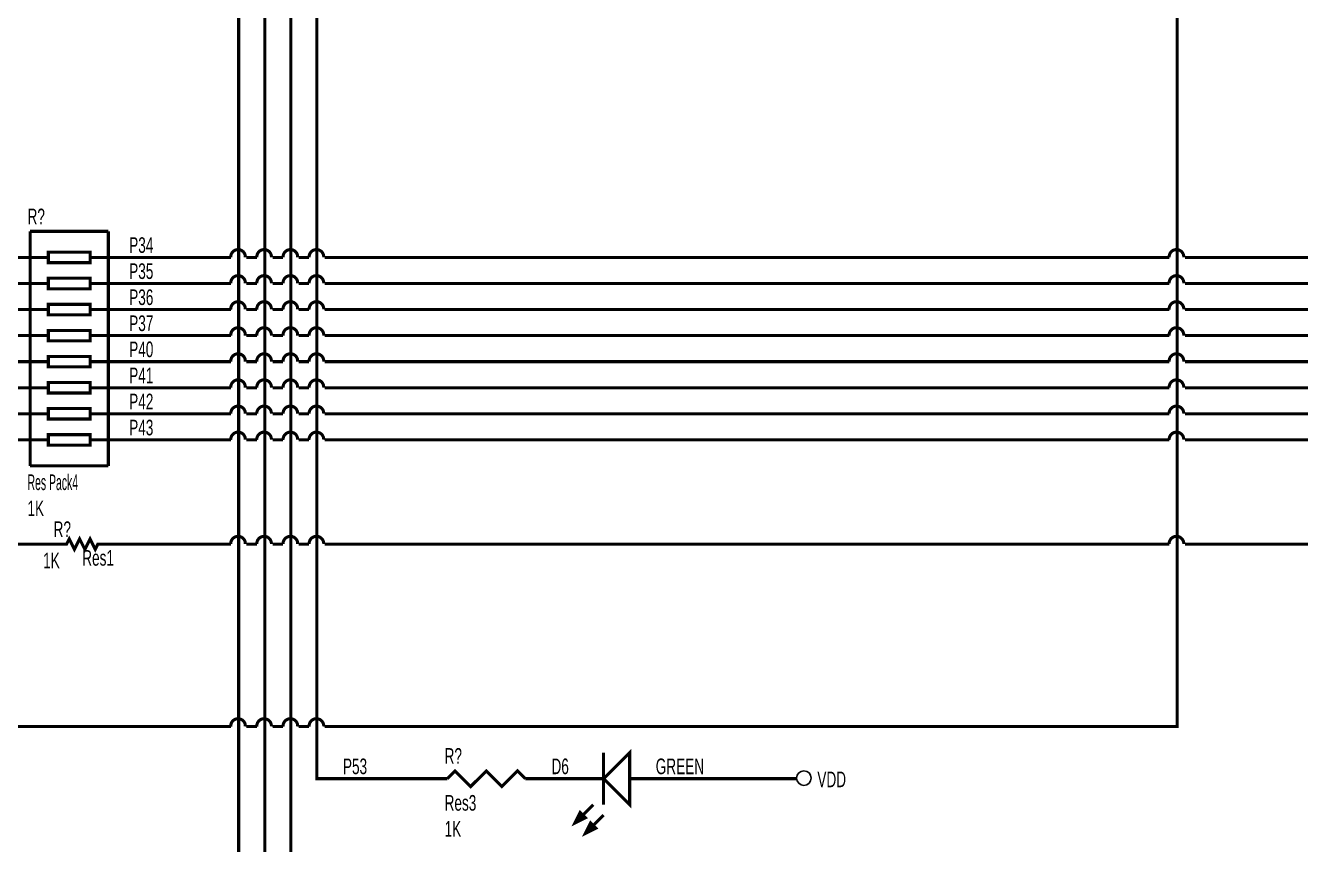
# Model space of a CAD drawing. Extents: x 0 to 22.3, y 0 to 15.7.
# Drawn here: x 6.082 to 10.973, y 1.748 to 4.89 of the extents above; entities that cross this region are included whole.
import ezdxf

# ---------------------------------------------------------------- set-up
doc = ezdxf.new("R2010")
doc.units = 0
doc.header["$MEASUREMENT"] = 0
doc.layers.get('0').update_dxf_attribs({"linetype": 'CONTINUOUS'})

msp = doc.modelspace()

# ---------------------------------------------------------------- linework, layer by layer
at = {"const_width": 0.0118}
for points in [[(7.7, 1.6), (7.1, 1.6), (7.1, 8.1), (9.4, 8.1)], [(7.7, 1.2), (7, 1.2), (7, 8), (7.07, 8)], [(6.97, 7.9), (6.9, 7.9), (6.9, 0.8), (7.6, 0.8)], [(7.2, 7.87), (7.2, 2), (7.6, 2)], [(7.23, 2.2), (10.5, 2.2), (10.5, 6)], [(6.1, 2.9), (1, 2.9), (1, 5.9), (0.9, 5.9)], [(15.3, 4.57), (15.3, 2.9), (10.53, 2.9)], [(11.3, 4.37), (11.3, 4), (10.53, 4)], [(11.4, 4.37), (11.4, 3.9), (10.53, 3.9)], [(11.5, 4.37), (11.5, 3.8), (10.53, 3.8)], [(11.6, 4.37), (11.6, 3.7), (10.53, 3.7)], [(11.7, 4.37), (11.7, 3.6), (10.53, 3.6)], [(11.8, 4.37), (11.8, 3.5), (10.53, 3.5)], [(11.9, 4.37), (11.9, 3.4), (10.53, 3.4)], [(12, 4.37), (12, 3.3), (10.53, 3.3)], [(6.1, 4.1), (6.1, 3.2)], [(6.1, 4.1), (6.4, 4.1)], [(6.4, 4.1), (6.4, 3.2)], [(6.17, 4.02), (6.17, 3.98), (6.33, 3.98), (6.33, 4.02), (6.17, 4.02)], [(6.925685, 4.000285), (6.925739, 4.00273), (6.925581, 4.00517), (6.92521, 4.007587), (6.92463, 4.009963), (6.923846, 4.012279), (6.922862, 4.014518), (6.921687, 4.016663), (6.92033, 4.018697), (6.918801, 4.020605), (6.917111, 4.022372), (6.915274, 4.023986), (6.913303, 4.025433), (6.911213, 4.026703), (6.909021, 4.027785), (6.906743, 4.028673), (6.904396, 4.029359), (6.901998, 4.029837), (6.899568, 4.030105), (6.897123, 4.030159), (6.894683, 4.030001), (6.892267, 4.02963), (6.889891, 4.02905), (6.887576, 4.028265), (6.885337, 4.027282), (6.883193, 4.026106), (6.881159, 4.024749), (6.879252, 4.023219), (6.877485, 4.021529), (6.875871, 4.019691), (6.874425, 4.01772), (6.873155, 4.01563), (6.872073, 4.013437), (6.871185, 4.011159), (6.8705, 4.008811), (6.870021, 4.006413), (6.869754, 4.003982), (6.869699, 4.001537), (6.869775, 3.999982)], [(7.02561, 4.000289), (7.025665, 4.002734), (7.025506, 4.005174), (7.025135, 4.007591), (7.024555, 4.009967), (7.02377, 4.012283), (7.022786, 4.014522), (7.021611, 4.016666), (7.020253, 4.0187), (7.018724, 4.020608), (7.017033, 4.022375), (7.015196, 4.023988), (7.013225, 4.025435), (7.011135, 4.026705), (7.008943, 4.027787), (7.006664, 4.028674), (7.004317, 4.02936), (7.001919, 4.029838), (6.999489, 4.030105), (6.997045, 4.030159), (6.994605, 4.03), (6.992188, 4.029629), (6.989813, 4.029049), (6.987497, 4.028264), (6.985259, 4.02728), (6.983115, 4.026104), (6.981082, 4.024746), (6.979174, 4.023217), (6.977407, 4.021526), (6.975794, 4.019688), (6.974348, 4.017717), (6.973079, 4.015626), (6.971996, 4.013434), (6.971109, 4.011155), (6.970424, 4.008807), (6.969946, 4.006409), (6.969679, 4.003978), (6.969625, 4.001533), (6.969702, 3.999977)], [(7.126403, 4.000243), (7.126461, 4.002688), (7.126306, 4.005128), (7.125939, 4.007546), (7.125363, 4.009923), (7.124582, 4.01224), (7.123601, 4.01448), (7.12243, 4.016627), (7.121076, 4.018663), (7.119549, 4.020573), (7.117862, 4.022343), (7.116027, 4.023959), (7.114058, 4.025409), (7.111971, 4.026682), (7.10978, 4.027768), (7.107503, 4.028659), (7.105157, 4.029349), (7.10276, 4.029831), (7.10033, 4.030102), (7.097886, 4.03016), (7.095446, 4.030005), (7.093029, 4.029638), (7.090653, 4.029062), (7.088336, 4.02828), (7.086096, 4.0273), (7.08395, 4.026128), (7.081914, 4.024774), (7.080004, 4.023247), (7.078235, 4.02156), (7.076619, 4.019724), (7.075169, 4.017755), (7.073896, 4.015667), (7.07281, 4.013476), (7.071919, 4.011199), (7.071231, 4.008852), (7.070749, 4.006455), (7.070477, 4.004024), (7.070419, 4.00158), (7.070492, 4.000037)], [(7.226328, 4.000247), (7.226386, 4.002692), (7.226231, 4.005133), (7.225864, 4.00755), (7.225287, 4.009927), (7.224506, 4.012244), (7.223525, 4.014484), (7.222353, 4.01663), (7.220999, 4.018666), (7.219472, 4.020576), (7.217785, 4.022346), (7.215949, 4.023962), (7.21398, 4.025412), (7.211892, 4.026684), (7.209702, 4.02777), (7.207425, 4.028661), (7.205079, 4.02935), (7.202682, 4.029831), (7.200252, 4.030102), (7.197807, 4.03016), (7.195367, 4.030005), (7.19295, 4.029637), (7.190574, 4.029061), (7.188257, 4.028279), (7.186017, 4.027298), (7.183872, 4.026126), (7.181836, 4.024771), (7.179926, 4.023244), (7.178157, 4.021556), (7.176542, 4.019721), (7.175092, 4.017751), (7.17382, 4.015663), (7.172734, 4.013472), (7.171844, 4.011194), (7.171155, 4.008848), (7.170674, 4.00645), (7.170403, 4.00402), (7.170345, 4.001575), (7.170418, 4.000031)], [(10.525626, 4.000288), (10.52568, 4.002733), (10.525521, 4.005173), (10.52515, 4.007591), (10.52457, 4.009966), (10.523785, 4.012282), (10.522801, 4.014521), (10.521626, 4.016666), (10.520269, 4.018699), (10.518739, 4.020607), (10.517049, 4.022375), (10.515212, 4.023988), (10.513241, 4.025435), (10.511151, 4.026704), (10.508959, 4.027787), (10.50668, 4.028674), (10.504333, 4.029359), (10.501935, 4.029838), (10.499505, 4.030105), (10.497061, 4.030159), (10.494621, 4.03), (10.492204, 4.029629), (10.489829, 4.029049), (10.487513, 4.028264), (10.485275, 4.02728), (10.483131, 4.026105), (10.481097, 4.024747), (10.47919, 4.023217), (10.477423, 4.021527), (10.47581, 4.019689), (10.474364, 4.017717), (10.473094, 4.015627), (10.472012, 4.013434), (10.471125, 4.011156), (10.47044, 4.008808), (10.469962, 4.00641), (10.469694, 4.003979), (10.46964, 4.001534), (10.469717, 3.999978)], [(6.1, 4), (5.9, 4)], [(6.1, 4), (6.17, 4)], [(6.33, 4), (6.4, 4)], [(6.4, 4), (6.6, 4)], [(6.87, 4), (6.6, 4)], [(6.97, 4), (6.93, 4)], [(7.07, 4), (7.03, 4)], [(7.17, 4), (7.13, 4)], [(10.47, 4), (7.23, 4)], [(6.17, 3.92), (6.17, 3.88), (6.33, 3.88), (6.33, 3.92), (6.17, 3.92)], [(6.925682, 3.900292), (6.92574, 3.902737), (6.925585, 3.905177), (6.925219, 3.907595), (6.924642, 3.909972), (6.923861, 3.912289), (6.922881, 3.914529), (6.92171, 3.916676), (6.920356, 3.918712), (6.918829, 3.920622), (6.917142, 3.922392), (6.915308, 3.924009), (6.913339, 3.925459), (6.911251, 3.926732), (6.909061, 3.927818), (6.906784, 3.928709), (6.904438, 3.929399), (6.902041, 3.929881), (6.899611, 3.930152), (6.897167, 3.930211), (6.894727, 3.930056), (6.892309, 3.929689), (6.889933, 3.929113), (6.887616, 3.928331), (6.885376, 3.927351), (6.88323, 3.926179), (6.881194, 3.924825), (6.879284, 3.923298), (6.877515, 3.921611), (6.875899, 3.919776), (6.874449, 3.917807), (6.873176, 3.915719), (6.87209, 3.913528), (6.871199, 3.91125), (6.87051, 3.908904), (6.870028, 3.906507), (6.869757, 3.904076), (6.869698, 3.901631), (6.869779, 3.899982)], [(7.025608, 3.900296), (7.025666, 3.902741), (7.025511, 3.905181), (7.025143, 3.907599), (7.024567, 3.909976), (7.023785, 3.912293), (7.022805, 3.914533), (7.021633, 3.91668), (7.020279, 3.918716), (7.018752, 3.920626), (7.017065, 3.922395), (7.01523, 3.924011), (7.013261, 3.925461), (7.011173, 3.926734), (7.008982, 3.92782), (7.006705, 3.928711), (7.004359, 3.9294), (7.001962, 3.929881), (6.999532, 3.930152), (6.997088, 3.93021), (6.994648, 3.930055), (6.992231, 3.929688), (6.989855, 3.929111), (6.987538, 3.92833), (6.985298, 3.927349), (6.983152, 3.926177), (6.981117, 3.924823), (6.979207, 3.923296), (6.977437, 3.921608), (6.975822, 3.919772), (6.974372, 3.917803), (6.9731, 3.915715), (6.972014, 3.913524), (6.971123, 3.911246), (6.970435, 3.9089), (6.969953, 3.906502), (6.969682, 3.904072), (6.969624, 3.901627), (6.969705, 3.899976)], [(7.1264, 3.900249), (7.126462, 3.902693), (7.126311, 3.905134), (7.125948, 3.907553), (7.125375, 3.90993), (7.124598, 3.912249), (7.123621, 3.914491), (7.122453, 3.916639), (7.121102, 3.918677), (7.119579, 3.92059), (7.117894, 3.922363), (7.116062, 3.923982), (7.114095, 3.925435), (7.11201, 3.926711), (7.109821, 3.927801), (7.107545, 3.928695), (7.105201, 3.929388), (7.102804, 3.929874), (7.100375, 3.930149), (7.097931, 3.930211), (7.09549, 3.93006), (7.093072, 3.929697), (7.090695, 3.929125), (7.088377, 3.928347), (7.086136, 3.92737), (7.083988, 3.926202), (7.08195, 3.92485), (7.080038, 3.923327), (7.078265, 3.921642), (7.076647, 3.919809), (7.075194, 3.917843), (7.073918, 3.915756), (7.072828, 3.913567), (7.071934, 3.911291), (7.071241, 3.908946), (7.070755, 3.906549), (7.07048, 3.904119), (7.070418, 3.901675), (7.070496, 3.900038)], [(7.226325, 3.900253), (7.226387, 3.902698), (7.226236, 3.905139), (7.225872, 3.907557), (7.225299, 3.909934), (7.224522, 3.912253), (7.223545, 3.914495), (7.222376, 3.916643), (7.221025, 3.918681), (7.219501, 3.920593), (7.217817, 3.922366), (7.215984, 3.923985), (7.214017, 3.925437), (7.211931, 3.926713), (7.209742, 3.927803), (7.207467, 3.928697), (7.205122, 3.929389), (7.202725, 3.929875), (7.200296, 3.930149), (7.197852, 3.930211), (7.195411, 3.93006), (7.192994, 3.929696), (7.190617, 3.929123), (7.188299, 3.928345), (7.186057, 3.927368), (7.18391, 3.926199), (7.181872, 3.924848), (7.17996, 3.923324), (7.178188, 3.921639), (7.176569, 3.919806), (7.175117, 3.917839), (7.173841, 3.915753), (7.172752, 3.913563), (7.171858, 3.911287), (7.171166, 3.908942), (7.17068, 3.906545), (7.170406, 3.904115), (7.170344, 3.90167), (7.170422, 3.900032)], [(10.525623, 3.900295), (10.525681, 3.90274), (10.525526, 3.905181), (10.525159, 3.907598), (10.524582, 3.909975), (10.523801, 3.912292), (10.522821, 3.914532), (10.521649, 3.916679), (10.520295, 3.918715), (10.518768, 3.920625), (10.517081, 3.922395), (10.515246, 3.924011), (10.513277, 3.925461), (10.511189, 3.926734), (10.508998, 3.92782), (10.506721, 3.92871), (10.504375, 3.929399), (10.501978, 3.929881), (10.499548, 3.930152), (10.497104, 3.93021), (10.494664, 3.930055), (10.492247, 3.929688), (10.489871, 3.929112), (10.487554, 3.92833), (10.485314, 3.92735), (10.483168, 3.926178), (10.481133, 3.924823), (10.479223, 3.923296), (10.477453, 3.921609), (10.475837, 3.919773), (10.474388, 3.917804), (10.473115, 3.915716), (10.47203, 3.913525), (10.471139, 3.911247), (10.47045, 3.908901), (10.469968, 3.906503), (10.469697, 3.904073), (10.469639, 3.901628), (10.469721, 3.899977)], [(6.1, 3.9), (5.9, 3.9)], [(6.1, 3.9), (6.17, 3.9)], [(6.33, 3.9), (6.4, 3.9)], [(6.4, 3.9), (6.6, 3.9)], [(6.87, 3.9), (6.6, 3.9)], [(6.97, 3.9), (6.93, 3.9)], [(7.07, 3.9), (7.03, 3.9)], [(7.17, 3.9), (7.13, 3.9)], [(10.47, 3.9), (7.23, 3.9)], [(6.17, 3.82), (6.17, 3.78), (6.33, 3.78), (6.33, 3.82), (6.17, 3.82)], [(6.925679, 3.800299), (6.925741, 3.802743), (6.92559, 3.805184), (6.925227, 3.807602), (6.924654, 3.80998), (6.923877, 3.812298), (6.9229, 3.81454), (6.921732, 3.816689), (6.920381, 3.818727), (6.918858, 3.82064), (6.917173, 3.822412), (6.915341, 3.824031), (6.913374, 3.825485), (6.911289, 3.826761), (6.9091, 3.82785), (6.906824, 3.828745), (6.90448, 3.829438), (6.902083, 3.829924), (6.899654, 3.830199), (6.89721, 3.830261), (6.894769, 3.83011), (6.892351, 3.829747), (6.889974, 3.829174), (6.887656, 3.828396), (6.885415, 3.82742), (6.883267, 3.826251), (6.881229, 3.8249), (6.879317, 3.823376), (6.877544, 3.821692), (6.875926, 3.819859), (6.874473, 3.817892), (6.873197, 3.815806), (6.872107, 3.813617), (6.871213, 3.811341), (6.87052, 3.808995), (6.870035, 3.806599), (6.86976, 3.804169), (6.869697, 3.801724), (6.869783, 3.799982)], [(7.025605, 3.800303), (7.025666, 3.802748), (7.025515, 3.805189), (7.025152, 3.807607), (7.024579, 3.809984), (7.023801, 3.812303), (7.022824, 3.814544), (7.021655, 3.816692), (7.020304, 3.818731), (7.01878, 3.820643), (7.017096, 3.822415), (7.015263, 3.824034), (7.013296, 3.825487), (7.01121, 3.826763), (7.009021, 3.827852), (7.006746, 3.828746), (7.004401, 3.829439), (7.002004, 3.829924), (6.999575, 3.830199), (6.997131, 3.830261), (6.99469, 3.830109), (6.992273, 3.829746), (6.989896, 3.829173), (6.987578, 3.828395), (6.985336, 3.827418), (6.983189, 3.826249), (6.981151, 3.824897), (6.979239, 3.823373), (6.977467, 3.821688), (6.975849, 3.819855), (6.974396, 3.817888), (6.97312, 3.815802), (6.972031, 3.813612), (6.971137, 3.811336), (6.970445, 3.808991), (6.96996, 3.806594), (6.969685, 3.804164), (6.969623, 3.801719), (6.969709, 3.799976)], [(7.126396, 3.800255), (7.126463, 3.802699), (7.126315, 3.80514), (7.125956, 3.807559), (7.125387, 3.809938), (7.124613, 3.812257), (7.12364, 3.814501), (7.122475, 3.816651), (7.121128, 3.818691), (7.119607, 3.820606), (7.117926, 3.822382), (7.116096, 3.824004), (7.114132, 3.82546), (7.112048, 3.826739), (7.109861, 3.827832), (7.107587, 3.828731), (7.105243, 3.829427), (7.102848, 3.829917), (7.100419, 3.830196), (7.097974, 3.830262), (7.095534, 3.830114), (7.093115, 3.829755), (7.090738, 3.829186), (7.088418, 3.828412), (7.086175, 3.827439), (7.084026, 3.826274), (7.081986, 3.824926), (7.080071, 3.823405), (7.078296, 3.821723), (7.076674, 3.819893), (7.075218, 3.817928), (7.073939, 3.815844), (7.072846, 3.813657), (7.071948, 3.811382), (7.071252, 3.809038), (7.070762, 3.806642), (7.070484, 3.804213), (7.070417, 3.801768), (7.0705, 3.800039)], [(7.226322, 3.800259), (7.226388, 3.802704), (7.22624, 3.805145), (7.225881, 3.807564), (7.225312, 3.809942), (7.224537, 3.812262), (7.223564, 3.814505), (7.222399, 3.816655), (7.221051, 3.818695), (7.21953, 3.82061), (7.217848, 3.822385), (7.216018, 3.824007), (7.214053, 3.825463), (7.21197, 3.826742), (7.209782, 3.827834), (7.207508, 3.828732), (7.205164, 3.829428), (7.202769, 3.829918), (7.20034, 3.830196), (7.197895, 3.830262), (7.195455, 3.830114), (7.193037, 3.829754), (7.190659, 3.829185), (7.18834, 3.828411), (7.186097, 3.827437), (7.183947, 3.826271), (7.181907, 3.824923), (7.179993, 3.823402), (7.178218, 3.82172), (7.176597, 3.819889), (7.175141, 3.817925), (7.173862, 3.81584), (7.17277, 3.813653), (7.171872, 3.811378), (7.171176, 3.809034), (7.170687, 3.806638), (7.170409, 3.804208), (7.170343, 3.801763), (7.170426, 3.800033)], [(10.52562, 3.800302), (10.525682, 3.802747), (10.52553, 3.805188), (10.525167, 3.807606), (10.524594, 3.809983), (10.523816, 3.812302), (10.522839, 3.814544), (10.521671, 3.816692), (10.52032, 3.81873), (10.518796, 3.820642), (10.517111, 3.822415), (10.515279, 3.824034), (10.513312, 3.825487), (10.511226, 3.826763), (10.509037, 3.827852), (10.506762, 3.828746), (10.504417, 3.829439), (10.502021, 3.829924), (10.499591, 3.830199), (10.497147, 3.830261), (10.494707, 3.83011), (10.492289, 3.829746), (10.489912, 3.829173), (10.487594, 3.828395), (10.485352, 3.827418), (10.483205, 3.826249), (10.481167, 3.824898), (10.479255, 3.823374), (10.477483, 3.821689), (10.475864, 3.819856), (10.474412, 3.817889), (10.473136, 3.815803), (10.472047, 3.813613), (10.471153, 3.811337), (10.47046, 3.808992), (10.469975, 3.806595), (10.4697, 3.804165), (10.469638, 3.80172), (10.469725, 3.799977)], [(6.1, 3.8), (5.9, 3.8)], [(6.1, 3.8), (6.17, 3.8)], [(6.33, 3.8), (6.4, 3.8)], [(6.4, 3.8), (6.6, 3.8)], [(6.87, 3.8), (6.6, 3.8)], [(6.97, 3.8), (6.93, 3.8)], [(7.07, 3.8), (7.03, 3.8)], [(7.17, 3.8), (7.13, 3.8)], [(10.47, 3.8), (7.23, 3.8)], [(6.17, 3.72), (6.17, 3.68), (6.33, 3.68), (6.33, 3.72), (6.17, 3.72)], [(6.925676, 3.700305), (6.925742, 3.70275), (6.925594, 3.705191), (6.925235, 3.70761), (6.924666, 3.709988), (6.923892, 3.712308), (6.922919, 3.714551), (6.921754, 3.716702), (6.920406, 3.718742), (6.918886, 3.720657), (6.917204, 3.722432), (6.915374, 3.724054), (6.91341, 3.72551), (6.911326, 3.72679), (6.909139, 3.727883), (6.906865, 3.728781), (6.904521, 3.729477), (6.902126, 3.729967), (6.899697, 3.730245), (6.897252, 3.730311), (6.894812, 3.730164), (6.892393, 3.729804), (6.890016, 3.729235), (6.887696, 3.728461), (6.885453, 3.727488), (6.883304, 3.726323), (6.881264, 3.724975), (6.879349, 3.723454), (6.877574, 3.721772), (6.875953, 3.719942), (6.874497, 3.717977), (6.873218, 3.715893), (6.872125, 3.713705), (6.871227, 3.711431), (6.870531, 3.709086), (6.870041, 3.70669), (6.869763, 3.704261), (6.869697, 3.701816), (6.869787, 3.699982)], [(7.025602, 3.70031), (7.025667, 3.702755), (7.02552, 3.705196), (7.02516, 3.707614), (7.02459, 3.709993), (7.023816, 3.712312), (7.022843, 3.714556), (7.021677, 3.716705), (7.020329, 3.718746), (7.018808, 3.72066), (7.017126, 3.722435), (7.015296, 3.724057), (7.013332, 3.725513), (7.011248, 3.726792), (7.00906, 3.727884), (7.006786, 3.728782), (7.004442, 3.729478), (7.002047, 3.729967), (6.999618, 3.730246), (6.997174, 3.730311), (6.994733, 3.730163), (6.992315, 3.729804), (6.989937, 3.729234), (6.987618, 3.72846), (6.985375, 3.727486), (6.983225, 3.726321), (6.981186, 3.724972), (6.979271, 3.723451), (6.977497, 3.721769), (6.975875, 3.719938), (6.97442, 3.717973), (6.973141, 3.715889), (6.972049, 3.713701), (6.971151, 3.711426), (6.970455, 3.709082), (6.969966, 3.706686), (6.969688, 3.704256), (6.969622, 3.701812), (6.969714, 3.699976)], [(7.126393, 3.700261), (7.126463, 3.702705), (7.12632, 3.705146), (7.125964, 3.707566), (7.125399, 3.709945), (7.124629, 3.712266), (7.123659, 3.714511), (7.122498, 3.716663), (7.121153, 3.718705), (7.119636, 3.720623), (7.117957, 3.722401), (7.11613, 3.724026), (7.114168, 3.725485), (7.112086, 3.726768), (7.109901, 3.727864), (7.107628, 3.728766), (7.105286, 3.729466), (7.102891, 3.729959), (7.100462, 3.730242), (7.098018, 3.730312), (7.095578, 3.730169), (7.093159, 3.729813), (7.09078, 3.729248), (7.088459, 3.728477), (7.086215, 3.727508), (7.084063, 3.726346), (7.082021, 3.725001), (7.080104, 3.723483), (7.078326, 3.721804), (7.076702, 3.719977), (7.075243, 3.718014), (7.07396, 3.715932), (7.072864, 3.713746), (7.071963, 3.711473), (7.071262, 3.70913), (7.070769, 3.706735), (7.070487, 3.704306), (7.070417, 3.701861), (7.070503, 3.70004)], [(7.226319, 3.700265), (7.226389, 3.70271), (7.226245, 3.705151), (7.225889, 3.70757), (7.225324, 3.70995), (7.224553, 3.71227), (7.223583, 3.714515), (7.222421, 3.716667), (7.221076, 3.718709), (7.219558, 3.720626), (7.217879, 3.722404), (7.216052, 3.724029), (7.21409, 3.725488), (7.212008, 3.72677), (7.209822, 3.727866), (7.207549, 3.728767), (7.205207, 3.729467), (7.202812, 3.72996), (7.200383, 3.730242), (7.197939, 3.730312), (7.195498, 3.730168), (7.193079, 3.729812), (7.190701, 3.729247), (7.18838, 3.728476), (7.186136, 3.727506), (7.183985, 3.726344), (7.181943, 3.724998), (7.180026, 3.72348), (7.178249, 3.721801), (7.176624, 3.719973), (7.175166, 3.71801), (7.173884, 3.715928), (7.172788, 3.713742), (7.171887, 3.711469), (7.171187, 3.709126), (7.170694, 3.70673), (7.170412, 3.704301), (7.170342, 3.701857), (7.17043, 3.700034)], [(10.525617, 3.700309), (10.525682, 3.702754), (10.525535, 3.705195), (10.525175, 3.707614), (10.524606, 3.709992), (10.523832, 3.712311), (10.522858, 3.714555), (10.521693, 3.716705), (10.520345, 3.718745), (10.518824, 3.72066), (10.517142, 3.722435), (10.515312, 3.724056), (10.513348, 3.725512), (10.511264, 3.726791), (10.509077, 3.727884), (10.506802, 3.728782), (10.504458, 3.729478), (10.502063, 3.729967), (10.499634, 3.730246), (10.49719, 3.730311), (10.494749, 3.730164), (10.492331, 3.729804), (10.489953, 3.729234), (10.487634, 3.72846), (10.485391, 3.727486), (10.483241, 3.726321), (10.481202, 3.724973), (10.479287, 3.723452), (10.477513, 3.721769), (10.475891, 3.719939), (10.474436, 3.717974), (10.473157, 3.71589), (10.472064, 3.713702), (10.471167, 3.711427), (10.470471, 3.709083), (10.469982, 3.706687), (10.469703, 3.704257), (10.469638, 3.701813), (10.469729, 3.699977)], [(6.1, 3.7), (5.9, 3.7)], [(6.1, 3.7), (6.17, 3.7)], [(6.33, 3.7), (6.4, 3.7)], [(6.4, 3.7), (6.6, 3.7)], [(6.87, 3.7), (6.6, 3.7)], [(6.97, 3.7), (6.93, 3.7)], [(7.07, 3.7), (7.03, 3.7)], [(7.17, 3.7), (7.13, 3.7)], [(10.47, 3.7), (7.23, 3.7)], [(6.17, 3.62), (6.17, 3.58), (6.33, 3.58), (6.33, 3.62), (6.17, 3.62)], [(6.925673, 3.600312), (6.925742, 3.602757), (6.925599, 3.605198), (6.925243, 3.607618), (6.924678, 3.609997), (6.923907, 3.612318), (6.922938, 3.614563), (6.921776, 3.616714), (6.920431, 3.618757), (6.918914, 3.620674), (6.917235, 3.622452), (6.915407, 3.624077), (6.913445, 3.625536), (6.911364, 3.626818), (6.909178, 3.627915), (6.906905, 3.628816), (6.904563, 3.629516), (6.902168, 3.630009), (6.899739, 3.630292), (6.897295, 3.630362), (6.894855, 3.630218), (6.892436, 3.629862), (6.890057, 3.629297), (6.887736, 3.628526), (6.885492, 3.627556), (6.88334, 3.626394), (6.881299, 3.625049), (6.879382, 3.623532), (6.877604, 3.621852), (6.87598, 3.620025), (6.874521, 3.618062), (6.873238, 3.61598), (6.872142, 3.613794), (6.871241, 3.611521), (6.870541, 3.609178), (6.870048, 3.606782), (6.869766, 3.604353), (6.869696, 3.601909), (6.869792, 3.599982)], [(7.025599, 3.600317), (7.025668, 3.602761), (7.025524, 3.605203), (7.025168, 3.607622), (7.024602, 3.610001), (7.023831, 3.612322), (7.022861, 3.614567), (7.021699, 3.616718), (7.020354, 3.618761), (7.018836, 3.620678), (7.017157, 3.622455), (7.015329, 3.62408), (7.013367, 3.625538), (7.011285, 3.626821), (7.009099, 3.627917), (7.006827, 3.628818), (7.004484, 3.629517), (7.002089, 3.63001), (6.99966, 3.630292), (6.997216, 3.630362), (6.994776, 3.630218), (6.992357, 3.629861), (6.989978, 3.629296), (6.987658, 3.628525), (6.985413, 3.627554), (6.983262, 3.626392), (6.98122, 3.625047), (6.979304, 3.623529), (6.977526, 3.621849), (6.975902, 3.620021), (6.974444, 3.618058), (6.973162, 3.615976), (6.972066, 3.61379), (6.971165, 3.611516), (6.970466, 3.609173), (6.969973, 3.606778), (6.969691, 3.604349), (6.969622, 3.601904), (6.969718, 3.599976)], [(7.12639, 3.600266), (7.126464, 3.602711), (7.126324, 3.605152), (7.125972, 3.607572), (7.125411, 3.609952), (7.124645, 3.612275), (7.123679, 3.614521), (7.12252, 3.616675), (7.121179, 3.618719), (7.119665, 3.620639), (7.117989, 3.62242), (7.116164, 3.624048), (7.114204, 3.62551), (7.112125, 3.626796), (7.109941, 3.627896), (7.10767, 3.628801), (7.105328, 3.629505), (7.102934, 3.630002), (7.100506, 3.630289), (7.098062, 3.630362), (7.095621, 3.630223), (7.093202, 3.629871), (7.090822, 3.629309), (7.0885, 3.628543), (7.086254, 3.627576), (7.084101, 3.626418), (7.082057, 3.625076), (7.080137, 3.623562), (7.078357, 3.621885), (7.07673, 3.62006), (7.075267, 3.6181), (7.073982, 3.61602), (7.072882, 3.613836), (7.071977, 3.611564), (7.071273, 3.609222), (7.070776, 3.606828), (7.07049, 3.604399), (7.070416, 3.601955), (7.070507, 3.600041)], [(7.226316, 3.600271), (7.226389, 3.602716), (7.226249, 3.605157), (7.225897, 3.607577), (7.225335, 3.609957), (7.224568, 3.612279), (7.223602, 3.614525), (7.222444, 3.616679), (7.221102, 3.618723), (7.219587, 3.620643), (7.217911, 3.622423), (7.216086, 3.624051), (7.214126, 3.625513), (7.212046, 3.626798), (7.209862, 3.627898), (7.207591, 3.628803), (7.205249, 3.629506), (7.202855, 3.630003), (7.200427, 3.630289), (7.197983, 3.630362), (7.195542, 3.630222), (7.193122, 3.62987), (7.190743, 3.629308), (7.188421, 3.628541), (7.186175, 3.627574), (7.184022, 3.626416), (7.181978, 3.625074), (7.180059, 3.623558), (7.178279, 3.621882), (7.176652, 3.620056), (7.17519, 3.618096), (7.173905, 3.616016), (7.172806, 3.613832), (7.171901, 3.61156), (7.171198, 3.609218), (7.170701, 3.606823), (7.170415, 3.604394), (7.170342, 3.60195), (7.170434, 3.600035)], [(10.525614, 3.600316), (10.525683, 3.60276), (10.525539, 3.605202), (10.525183, 3.607621), (10.524618, 3.61), (10.523847, 3.612321), (10.522877, 3.614566), (10.521715, 3.616718), (10.52037, 3.61876), (10.518852, 3.620677), (10.517173, 3.622455), (10.515345, 3.624079), (10.513383, 3.625538), (10.511301, 3.62682), (10.509116, 3.627916), (10.506843, 3.628817), (10.5045, 3.629517), (10.502105, 3.63001), (10.499676, 3.630292), (10.497232, 3.630362), (10.494792, 3.630218), (10.492373, 3.629861), (10.489994, 3.629296), (10.487674, 3.628525), (10.485429, 3.627555), (10.483278, 3.626393), (10.481236, 3.625047), (10.47932, 3.623529), (10.477542, 3.62185), (10.475918, 3.620022), (10.47446, 3.618059), (10.473177, 3.615977), (10.472082, 3.613791), (10.471181, 3.611517), (10.470481, 3.609174), (10.469988, 3.606779), (10.469706, 3.60435), (10.469637, 3.601905), (10.469733, 3.599977)], [(6.1, 3.6), (5.9, 3.6)], [(6.1, 3.6), (6.17, 3.6)], [(6.33, 3.6), (6.4, 3.6)], [(6.4, 3.6), (6.6, 3.6)], [(6.87, 3.6), (6.6, 3.6)], [(6.97, 3.6), (6.93, 3.6)], [(7.07, 3.6), (7.03, 3.6)], [(7.17, 3.6), (7.13, 3.6)], [(10.47, 3.6), (7.23, 3.6)], [(6.17, 3.52), (6.17, 3.48), (6.33, 3.48), (6.33, 3.52), (6.17, 3.52)], [(6.925695, 3.500233), (6.925735, 3.502716), (6.925563, 3.505194), (6.925178, 3.507646), (6.924585, 3.510055), (6.923787, 3.512403), (6.922791, 3.514671), (6.921604, 3.516842), (6.920235, 3.518899), (6.918695, 3.520828), (6.916995, 3.522613), (6.915148, 3.524241), (6.913169, 3.525699), (6.911072, 3.526976), (6.908874, 3.528063), (6.906591, 3.528951), (6.90424, 3.529634), (6.90184, 3.530106), (6.899408, 3.530363), (6.896963, 3.530405), (6.894524, 3.53023), (6.89211, 3.529839), (6.889738, 3.529236), (6.887427, 3.528426), (6.885194, 3.527414), (6.883056, 3.526208), (6.88103, 3.524818), (6.879132, 3.523254), (6.877374, 3.521527), (6.875772, 3.519652), (6.874336, 3.517641), (6.873078, 3.515512), (6.872008, 3.513279), (6.871134, 3.510959), (6.870462, 3.508572), (6.869997, 3.506133), (6.869744, 3.503663), (6.869703, 3.50118), (6.869762, 3.499952)], [(7.025621, 3.500237), (7.025661, 3.50272), (7.025488, 3.505198), (7.025103, 3.50765), (7.02451, 3.510059), (7.023711, 3.512406), (7.022715, 3.514674), (7.021527, 3.516845), (7.020158, 3.518903), (7.018618, 3.520831), (7.016918, 3.522616), (7.015071, 3.524243), (7.013092, 3.525701), (7.010995, 3.526978), (7.008796, 3.528065), (7.006513, 3.528953), (7.004162, 3.529635), (7.001761, 3.530106), (6.999329, 3.530364), (6.996885, 3.530405), (6.994446, 3.530229), (6.992031, 3.529838), (6.98966, 3.529235), (6.987349, 3.528425), (6.985116, 3.527412), (6.982979, 3.526206), (6.980953, 3.524816), (6.979054, 3.523251), (6.977297, 3.521524), (6.975695, 3.519648), (6.974259, 3.517638), (6.973002, 3.515508), (6.971932, 3.513275), (6.971058, 3.510956), (6.970387, 3.508568), (6.969922, 3.50613), (6.969669, 3.50366), (6.969629, 3.501176), (6.969688, 3.499947)], [(7.126413, 3.500194), (7.126457, 3.502677), (7.126288, 3.505155), (7.125907, 3.507608), (7.125317, 3.510018), (7.124522, 3.512366), (7.123529, 3.514636), (7.122345, 3.516808), (7.120979, 3.518868), (7.119441, 3.520799), (7.117744, 3.522586), (7.115899, 3.524217), (7.113922, 3.525677), (7.111827, 3.526958), (7.10963, 3.528048), (7.107348, 3.528939), (7.104998, 3.529625), (7.102598, 3.5301), (7.100167, 3.530361), (7.097722, 3.530406), (7.095283, 3.530234), (7.092868, 3.529847), (7.090495, 3.529248), (7.088183, 3.52844), (7.085949, 3.527432), (7.08381, 3.526229), (7.081782, 3.524841), (7.079881, 3.52328), (7.078121, 3.521555), (7.076516, 3.519682), (7.075078, 3.517674), (7.073818, 3.515546), (7.072744, 3.513314), (7.071867, 3.510996), (7.071192, 3.50861), (7.070724, 3.506172), (7.070467, 3.503702), (7.070423, 3.501219), (7.070479, 3.500003)], [(7.226339, 3.500198), (7.226383, 3.502681), (7.226213, 3.505159), (7.225832, 3.507612), (7.225241, 3.510022), (7.224446, 3.51237), (7.223453, 3.514639), (7.222268, 3.516812), (7.220902, 3.518871), (7.219364, 3.520802), (7.217666, 3.522589), (7.215822, 3.524219), (7.213844, 3.52568), (7.211749, 3.52696), (7.209552, 3.528049), (7.20727, 3.52894), (7.20492, 3.529626), (7.20252, 3.530101), (7.200089, 3.530361), (7.197644, 3.530406), (7.195205, 3.530234), (7.19279, 3.529846), (7.190417, 3.529246), (7.188105, 3.528439), (7.185871, 3.52743), (7.183732, 3.526227), (7.181704, 3.524839), (7.179804, 3.523277), (7.178044, 3.521552), (7.176439, 3.519679), (7.175001, 3.51767), (7.173741, 3.515542), (7.172668, 3.513311), (7.171791, 3.510993), (7.171116, 3.508606), (7.170649, 3.506168), (7.170392, 3.503698), (7.170348, 3.501215), (7.170405, 3.499998)], [(10.525636, 3.500236), (10.525676, 3.50272), (10.525503, 3.505197), (10.525119, 3.507649), (10.524525, 3.510058), (10.523727, 3.512406), (10.52273, 3.514673), (10.521543, 3.516844), (10.520174, 3.518902), (10.518634, 3.520831), (10.516934, 3.522615), (10.515087, 3.524243), (10.513107, 3.525701), (10.511011, 3.526978), (10.508812, 3.528065), (10.506529, 3.528952), (10.504178, 3.529635), (10.501777, 3.530106), (10.499345, 3.530364), (10.496901, 3.530405), (10.494462, 3.530229), (10.492047, 3.529839), (10.489676, 3.529236), (10.487365, 3.528425), (10.485132, 3.527413), (10.482994, 3.526207), (10.480969, 3.524816), (10.47907, 3.523252), (10.477313, 3.521525), (10.47571, 3.519649), (10.474275, 3.517639), (10.473018, 3.515509), (10.471948, 3.513276), (10.471074, 3.510956), (10.470402, 3.508569), (10.469938, 3.50613), (10.469684, 3.50366), (10.469644, 3.501177), (10.469703, 3.499948)], [(6.1, 3.5), (5.9, 3.5)], [(6.1, 3.5), (6.17, 3.5)], [(6.33, 3.5), (6.4, 3.5)], [(6.4, 3.5), (6.6, 3.5)], [(6.87, 3.5), (6.6, 3.5)], [(6.97, 3.5), (6.93, 3.5)], [(7.07, 3.5), (7.03, 3.5)], [(7.17, 3.5), (7.13, 3.5)], [(10.47, 3.5), (7.23, 3.5)], [(6.17, 3.42), (6.17, 3.38), (6.33, 3.38), (6.33, 3.42), (6.17, 3.42)], [(6.925713, 3.400207), (6.925724, 3.402653), (6.925523, 3.40509), (6.92511, 3.4075), (6.924488, 3.409865), (6.923663, 3.412167), (6.92264, 3.414389), (6.921428, 3.416512), (6.920035, 3.418522), (6.918472, 3.420403), (6.916752, 3.42214), (6.914886, 3.423721), (6.91289, 3.425133), (6.910778, 3.426366), (6.908567, 3.42741), (6.906274, 3.428257), (6.903915, 3.428902), (6.901509, 3.429338), (6.899075, 3.429562), (6.89663, 3.429574), (6.894193, 3.429372), (6.891783, 3.428959), (6.889419, 3.428338), (6.887117, 3.427512), (6.884896, 3.426489), (6.882773, 3.425276), (6.880764, 3.423883), (6.878883, 3.42232), (6.877146, 3.420599), (6.875566, 3.418734), (6.874154, 3.416737), (6.872921, 3.414625), (6.871877, 3.412414), (6.87103, 3.41012), (6.870386, 3.40776), (6.86995, 3.405354), (6.869726, 3.402919), (6.869714, 3.400474), (6.869737, 3.399985)], [(7.025639, 3.40021), (7.02565, 3.402656), (7.025448, 3.405093), (7.025035, 3.407503), (7.024413, 3.409868), (7.023587, 3.41217), (7.022564, 3.414391), (7.021352, 3.416515), (7.019959, 3.418525), (7.018396, 3.420405), (7.016675, 3.422142), (7.014809, 3.423723), (7.012813, 3.425135), (7.010701, 3.426368), (7.00849, 3.427411), (7.006197, 3.428258), (7.003838, 3.428902), (7.001432, 3.429338), (6.998997, 3.429563), (6.996552, 3.429574), (6.994116, 3.429372), (6.991706, 3.428959), (6.989341, 3.428337), (6.98704, 3.427511), (6.984819, 3.426488), (6.982696, 3.425275), (6.980687, 3.423881), (6.978807, 3.422318), (6.97707, 3.420597), (6.975489, 3.418731), (6.974078, 3.416734), (6.972845, 3.414622), (6.971802, 3.412411), (6.970955, 3.410117), (6.970311, 3.407757), (6.969875, 3.405351), (6.969651, 3.402916), (6.96964, 3.400471), (6.969663, 3.399981)], [(7.126432, 3.400176), (7.126446, 3.402622), (7.126248, 3.405059), (7.125837, 3.40747), (7.125218, 3.409836), (7.124395, 3.412139), (7.123375, 3.414361), (7.122165, 3.416486), (7.120774, 3.418497), (7.119214, 3.42038), (7.117495, 3.422119), (7.115631, 3.423702), (7.113637, 3.425117), (7.111527, 3.426352), (7.109317, 3.427398), (7.107024, 3.428248), (7.104666, 3.428895), (7.102261, 3.429333), (7.099826, 3.429561), (7.097382, 3.429575), (7.094945, 3.429376), (7.092534, 3.428966), (7.090169, 3.428347), (7.087867, 3.427524), (7.085645, 3.426503), (7.08352, 3.425293), (7.081509, 3.423902), (7.079627, 3.422341), (7.077888, 3.420622), (7.076305, 3.418758), (7.074891, 3.416763), (7.073657, 3.414652), (7.07261, 3.412442), (7.071761, 3.410149), (7.071114, 3.407791), (7.070675, 3.405385), (7.070448, 3.40295), (7.070434, 3.400505), (7.070456, 3.400025)], [(7.226358, 3.40018), (7.226372, 3.402625), (7.226173, 3.405062), (7.225762, 3.407473), (7.225143, 3.409839), (7.22432, 3.412142), (7.223299, 3.414364), (7.222089, 3.416489), (7.220698, 3.4185), (7.219137, 3.420382), (7.217418, 3.422121), (7.215554, 3.423704), (7.21356, 3.425118), (7.211449, 3.426353), (7.209239, 3.427399), (7.206947, 3.428249), (7.204589, 3.428895), (7.202183, 3.429334), (7.199749, 3.429561), (7.197304, 3.429575), (7.194867, 3.429376), (7.192457, 3.428965), (7.190091, 3.428346), (7.187789, 3.427523), (7.185567, 3.426502), (7.183443, 3.425291), (7.181432, 3.4239), (7.17955, 3.422339), (7.177811, 3.42062), (7.176229, 3.418755), (7.174815, 3.41676), (7.173581, 3.414649), (7.172535, 3.412439), (7.171685, 3.410146), (7.171039, 3.407787), (7.1706, 3.405382), (7.170373, 3.402947), (7.170359, 3.400501), (7.170382, 3.400021)], [(10.525654, 3.40021), (10.525665, 3.402655), (10.525463, 3.405092), (10.52505, 3.407503), (10.524428, 3.409868), (10.523603, 3.41217), (10.52258, 3.414391), (10.521367, 3.416514), (10.519974, 3.418524), (10.518411, 3.420405), (10.516691, 3.422142), (10.514825, 3.423723), (10.512829, 3.425135), (10.510717, 3.426367), (10.508506, 3.427411), (10.506212, 3.428258), (10.503854, 3.428902), (10.501448, 3.429338), (10.499013, 3.429563), (10.496568, 3.429574), (10.494132, 3.429372), (10.491722, 3.428959), (10.489357, 3.428337), (10.487056, 3.427511), (10.484835, 3.426488), (10.482712, 3.425275), (10.480703, 3.423882), (10.478822, 3.422319), (10.477085, 3.420598), (10.475505, 3.418732), (10.474093, 3.416735), (10.472861, 3.414623), (10.471817, 3.412411), (10.47097, 3.410117), (10.470327, 3.407758), (10.469891, 3.405352), (10.469666, 3.402917), (10.469655, 3.400471), (10.469678, 3.399982)], [(6.1, 3.4), (5.9, 3.4)], [(6.1, 3.4), (6.17, 3.4)], [(6.33, 3.4), (6.4, 3.4)], [(6.4, 3.4), (6.6, 3.4)], [(6.87, 3.4), (6.6, 3.4)], [(6.97, 3.4), (6.93, 3.4)], [(7.07, 3.4), (7.03, 3.4)], [(7.17, 3.4), (7.13, 3.4)], [(10.47, 3.4), (7.23, 3.4)], [(6.925711, 3.300214), (6.925726, 3.30266), (6.925528, 3.305097), (6.925119, 3.307508), (6.924501, 3.309874), (6.923679, 3.312177), (6.92266, 3.3144), (6.921451, 3.316526), (6.920061, 3.318538), (6.918502, 3.320421), (6.916784, 3.322161), (6.914921, 3.323745), (6.912927, 3.32516), (6.910817, 3.326396), (6.908608, 3.327444), (6.906315, 3.328294), (6.903958, 3.328942), (6.901553, 3.329382), (6.899118, 3.329611), (6.896673, 3.329626), (6.894236, 3.329428), (6.891826, 3.329019), (6.88946, 3.328401), (6.887158, 3.327579), (6.884935, 3.326559), (6.88281, 3.32535), (6.880798, 3.32396), (6.878916, 3.3224), (6.877176, 3.320682), (6.875592, 3.318818), (6.874177, 3.316824), (6.872942, 3.314714), (6.871894, 3.312504), (6.871044, 3.310212), (6.870396, 3.307853), (6.869956, 3.305448), (6.869728, 3.303013), (6.869712, 3.300568), (6.86974, 3.299985)], [(7.025636, 3.300217), (7.025652, 3.302663), (7.025454, 3.3051), (7.025044, 3.307511), (7.024426, 3.309877), (7.023604, 3.31218), (7.022584, 3.314403), (7.021375, 3.316528), (7.019985, 3.31854), (7.018425, 3.320423), (7.016707, 3.322163), (7.014844, 3.323747), (7.01285, 3.325162), (7.01074, 3.326398), (7.00853, 3.327445), (7.006238, 3.328295), (7.00388, 3.328943), (7.001475, 3.329383), (6.999041, 3.329611), (6.996596, 3.329626), (6.994159, 3.329428), (6.991748, 3.329018), (6.989383, 3.3284), (6.98708, 3.327578), (6.984858, 3.326558), (6.982733, 3.325348), (6.980722, 3.323958), (6.978839, 3.322398), (6.977099, 3.320679), (6.975516, 3.318816), (6.974101, 3.316821), (6.972866, 3.314711), (6.971819, 3.312501), (6.970968, 3.310208), (6.970321, 3.30785), (6.969881, 3.305445), (6.969653, 3.30301), (6.969638, 3.300564), (6.969666, 3.29998)], [(7.12643, 3.300182), (7.126448, 3.302628), (7.126253, 3.305065), (7.125846, 3.307477), (7.125231, 3.309844), (7.124412, 3.312148), (7.123395, 3.314372), (7.122189, 3.316499), (7.120801, 3.318512), (7.119244, 3.320397), (7.117528, 3.322139), (7.115667, 3.323725), (7.113674, 3.325143), (7.111566, 3.326381), (7.109358, 3.327431), (7.107067, 3.328285), (7.10471, 3.328935), (7.102305, 3.329378), (7.099871, 3.329609), (7.097426, 3.329627), (7.094989, 3.329432), (7.092578, 3.329026), (7.090212, 3.32841), (7.087908, 3.327591), (7.085684, 3.326574), (7.083558, 3.325367), (7.081545, 3.323979), (7.07966, 3.322421), (7.077918, 3.320705), (7.076333, 3.318844), (7.074916, 3.316851), (7.073677, 3.314742), (7.072628, 3.312534), (7.071774, 3.310242), (7.071124, 3.307885), (7.070681, 3.305479), (7.07045, 3.303045), (7.070432, 3.3006), (7.070459, 3.300026)], [(7.226356, 3.300186), (7.226374, 3.302631), (7.226178, 3.305069), (7.225771, 3.30748), (7.225156, 3.309847), (7.224337, 3.312151), (7.22332, 3.314375), (7.222113, 3.316501), (7.220725, 3.318515), (7.219167, 3.3204), (7.217451, 3.322142), (7.21559, 3.323727), (7.213597, 3.325145), (7.211489, 3.326383), (7.20928, 3.327432), (7.206989, 3.328286), (7.204632, 3.328936), (7.202227, 3.329378), (7.199793, 3.329609), (7.197348, 3.329627), (7.194911, 3.329432), (7.1925, 3.329025), (7.190134, 3.328409), (7.18783, 3.32759), (7.185607, 3.326573), (7.183481, 3.325365), (7.181468, 3.323977), (7.179583, 3.322419), (7.177842, 3.320703), (7.176256, 3.318841), (7.174839, 3.316848), (7.173601, 3.314739), (7.172552, 3.312531), (7.171699, 3.310239), (7.171049, 3.307881), (7.170607, 3.305476), (7.170376, 3.303042), (7.170358, 3.300596), (7.170384, 3.300022)], [(10.525652, 3.300217), (10.525667, 3.302662), (10.525469, 3.3051), (10.525059, 3.30751), (10.524441, 3.309877), (10.523619, 3.31218), (10.5226, 3.314402), (10.52139, 3.316528), (10.520001, 3.31854), (10.518441, 3.320423), (10.516723, 3.322163), (10.514859, 3.323746), (10.512865, 3.325161), (10.510756, 3.326397), (10.508546, 3.327445), (10.506254, 3.328295), (10.503896, 3.328943), (10.501491, 3.329382), (10.499057, 3.329611), (10.496612, 3.329626), (10.494175, 3.329428), (10.491764, 3.329018), (10.489399, 3.3284), (10.487096, 3.327578), (10.484874, 3.326558), (10.482749, 3.325349), (10.480737, 3.323959), (10.478855, 3.322398), (10.477115, 3.32068), (10.475532, 3.318816), (10.474117, 3.316822), (10.472881, 3.314712), (10.471834, 3.312502), (10.470984, 3.310209), (10.470336, 3.307851), (10.469897, 3.305445), (10.469668, 3.303011), (10.469653, 3.300565), (10.469681, 3.299981)], [(6.1, 3.3), (5.9, 3.3)], [(6.1, 3.3), (6.17, 3.3)], [(6.17, 3.32), (6.17, 3.28), (6.33, 3.28), (6.33, 3.32), (6.17, 3.32)], [(6.33, 3.3), (6.4, 3.3)], [(6.4, 3.3), (6.6, 3.3)], [(6.87, 3.3), (6.6, 3.3)], [(6.97, 3.3), (6.93, 3.3)], [(7.07, 3.3), (7.03, 3.3)], [(7.17, 3.3), (7.13, 3.3)], [(10.47, 3.3), (7.23, 3.3)], [(6.1, 3.2), (6.4, 3.2)], [(6.925702, 2.900241), (6.925732, 2.902686), (6.925549, 2.905125), (6.925155, 2.907538), (6.924551, 2.909908), (6.923744, 2.912217), (6.922738, 2.914446), (6.921542, 2.916579), (6.920165, 2.918599), (6.918617, 2.920492), (6.91691, 2.922242), (6.915056, 2.923838), (6.913071, 2.925265), (6.910969, 2.926514), (6.908766, 2.927575), (6.906479, 2.92844), (6.904126, 2.929103), (6.901723, 2.929557), (6.899291, 2.929801), (6.896846, 2.929831), (6.894408, 2.929648), (6.891995, 2.929254), (6.889625, 2.92865), (6.887318, 2.927843), (6.885089, 2.926837), (6.882956, 2.925641), (6.880936, 2.924263), (6.879044, 2.922715), (6.877294, 2.921007), (6.875699, 2.919153), (6.874272, 2.917168), (6.873023, 2.915065), (6.871962, 2.912862), (6.871097, 2.910575), (6.870435, 2.908221), (6.86998, 2.905818), (6.869737, 2.903385), (6.869706, 2.900939), (6.869753, 2.899983)], [(7.025627, 2.900245), (7.025657, 2.90269), (7.025474, 2.905129), (7.02508, 2.907542), (7.024476, 2.909912), (7.023668, 2.91222), (7.022662, 2.914449), (7.021466, 2.916582), (7.020088, 2.918602), (7.01854, 2.920495), (7.016833, 2.922245), (7.014979, 2.92384), (7.012994, 2.925267), (7.010892, 2.926516), (7.008689, 2.927577), (7.006402, 2.928441), (7.004048, 2.929103), (7.001645, 2.929558), (6.999213, 2.929801), (6.996768, 2.929831), (6.99433, 2.929648), (6.991917, 2.929253), (6.989547, 2.928649), (6.98724, 2.927841), (6.985011, 2.926835), (6.982879, 2.925639), (6.980859, 2.924261), (6.978967, 2.922712), (6.977217, 2.921004), (6.975622, 2.919151), (6.974195, 2.917165), (6.972947, 2.915062), (6.971886, 2.912859), (6.971022, 2.910571), (6.97036, 2.908217), (6.969905, 2.905814), (6.969662, 2.903381), (6.969632, 2.900936), (6.969678, 2.899979)], [(7.12642, 2.900205), (7.126454, 2.902651), (7.126274, 2.905089), (7.125883, 2.907503), (7.125283, 2.909874), (7.124478, 2.912183), (7.123475, 2.914414), (7.122282, 2.916548), (7.120907, 2.91857), (7.119361, 2.920465), (7.117657, 2.922218), (7.115805, 2.923815), (7.113822, 2.925246), (7.111722, 2.926497), (7.10952, 2.927561), (7.107234, 2.928429), (7.104881, 2.929094), (7.10248, 2.929552), (7.100047, 2.929799), (7.097602, 2.929832), (7.095164, 2.929653), (7.092751, 2.929261), (7.09038, 2.928661), (7.088072, 2.927856), (7.085842, 2.926853), (7.083708, 2.92566), (7.081686, 2.924285), (7.079791, 2.922738), (7.078039, 2.921033), (7.076442, 2.919182), (7.075012, 2.917198), (7.07376, 2.915097), (7.072697, 2.912895), (7.071829, 2.910609), (7.071164, 2.908256), (7.070706, 2.905853), (7.07046, 2.90342), (7.070426, 2.900975), (7.07047, 2.90003)], [(7.226346, 2.900209), (7.226379, 2.902654), (7.226199, 2.905093), (7.225808, 2.907507), (7.225207, 2.909878), (7.224402, 2.912187), (7.223399, 2.914417), (7.222206, 2.916551), (7.220831, 2.918573), (7.219285, 2.920468), (7.217579, 2.922221), (7.215728, 2.923818), (7.213744, 2.925248), (7.211644, 2.926499), (7.209442, 2.927563), (7.207156, 2.92843), (7.204803, 2.929095), (7.202402, 2.929553), (7.199969, 2.929799), (7.197524, 2.929832), (7.195086, 2.929652), (7.192672, 2.92926), (7.190302, 2.92866), (7.187994, 2.927855), (7.185764, 2.926851), (7.18363, 2.925658), (7.181608, 2.924282), (7.179714, 2.922736), (7.177962, 2.92103), (7.176365, 2.919179), (7.174935, 2.917195), (7.173684, 2.915094), (7.172621, 2.912892), (7.171754, 2.910605), (7.171089, 2.908252), (7.170631, 2.90585), (7.170385, 2.903417), (7.170352, 2.900971), (7.170396, 2.900025)], [(10.525642, 2.900244), (10.525673, 2.902689), (10.52549, 2.905128), (10.525095, 2.907541), (10.524491, 2.909911), (10.523684, 2.912219), (10.522678, 2.914448), (10.521482, 2.916581), (10.520104, 2.918601), (10.518556, 2.920494), (10.516848, 2.922244), (10.514995, 2.923839), (10.51301, 2.925267), (10.510907, 2.926516), (10.508705, 2.927576), (10.506417, 2.928441), (10.504064, 2.929103), (10.501661, 2.929558), (10.499229, 2.929801), (10.496784, 2.929831), (10.494346, 2.929648), (10.491933, 2.929253), (10.489563, 2.92865), (10.487256, 2.927842), (10.485027, 2.926836), (10.482895, 2.925639), (10.480875, 2.924261), (10.478983, 2.922713), (10.477232, 2.921005), (10.475638, 2.919151), (10.474211, 2.917165), (10.472962, 2.915063), (10.471902, 2.91286), (10.471037, 2.910572), (10.470375, 2.908218), (10.469921, 2.905815), (10.469678, 2.903382), (10.469647, 2.900936), (10.469694, 2.89998)], [(6.2, 2.9), (6.1, 2.9)], [(6.4, 2.9), (6.36, 2.9), (6.35, 2.88), (6.33, 2.92), (6.31, 2.88), (6.29, 2.92), (6.27, 2.88), (6.25, 2.92), (6.24, 2.9), (6.2, 2.9)], [(6.4, 2.9), (6.5, 2.9)], [(6.87, 2.9), (6.5, 2.9)], [(6.97, 2.9), (6.93, 2.9)], [(7.07, 2.9), (7.03, 2.9)], [(7.17, 2.9), (7.13, 2.9)], [(10.47, 2.9), (7.23, 2.9)], [(3.9, 1.3), (5.2, 1.3), (5.2, 2.2), (6.87, 2.2)], [(6.925683, 2.200289), (6.92574, 2.202734), (6.925583, 2.205174), (6.925215, 2.207592), (6.924637, 2.209968), (6.923854, 2.212285), (6.922873, 2.214524), (6.9217, 2.21667), (6.920344, 2.218705), (6.918817, 2.220615), (6.917128, 2.222384), (6.915292, 2.223999), (6.913323, 2.225447), (6.911234, 2.226719), (6.909043, 2.227804), (6.906765, 2.228693), (6.904419, 2.229381), (6.902022, 2.229861), (6.899592, 2.230131), (6.897147, 2.230188), (6.894707, 2.230031), (6.89229, 2.229663), (6.889915, 2.229085), (6.887598, 2.228302), (6.885359, 2.22732), (6.883214, 2.226147), (6.881179, 2.224791), (6.87927, 2.223263), (6.877501, 2.221575), (6.875887, 2.219738), (6.874438, 2.217768), (6.873167, 2.215679), (6.872082, 2.213488), (6.871193, 2.21121), (6.870505, 2.208863), (6.870025, 2.206465), (6.869755, 2.204034), (6.869699, 2.20159), (6.869778, 2.199982)], [(6.93, 2.2), (6.97, 2.2)], [(7.025609, 2.200293), (7.025665, 2.202738), (7.025508, 2.205178), (7.02514, 2.207596), (7.024561, 2.209972), (7.023778, 2.212289), (7.022797, 2.214528), (7.021623, 2.216674), (7.020267, 2.218709), (7.018739, 2.220618), (7.017051, 2.222386), (7.015215, 2.224001), (7.013245, 2.22545), (7.011156, 2.226721), (7.008965, 2.227805), (7.006687, 2.228695), (7.004341, 2.229382), (7.001943, 2.229862), (6.999513, 2.230131), (6.997069, 2.230188), (6.994629, 2.230031), (6.992212, 2.229662), (6.989836, 2.229084), (6.98752, 2.2283), (6.985281, 2.227318), (6.983136, 2.226145), (6.981101, 2.224789), (6.979192, 2.22326), (6.977424, 2.221572), (6.97581, 2.219735), (6.974361, 2.217765), (6.97309, 2.215676), (6.972006, 2.213484), (6.971117, 2.211206), (6.97043, 2.208859), (6.96995, 2.206461), (6.969681, 2.20403), (6.969624, 2.201585), (6.969704, 2.199976)], [(7.03, 2.2), (7.07, 2.2)], [(7.126401, 2.200246), (7.126461, 2.202691), (7.126309, 2.205132), (7.125944, 2.20755), (7.12537, 2.209927), (7.124591, 2.212245), (7.123612, 2.214486), (7.122443, 2.216633), (7.12109, 2.218671), (7.119566, 2.220582), (7.11788, 2.222354), (7.116046, 2.223972), (7.114079, 2.225424), (7.111992, 2.226698), (7.109803, 2.227786), (7.107527, 2.228679), (7.105181, 2.229371), (7.102785, 2.229855), (7.100355, 2.230128), (7.097911, 2.230189), (7.095471, 2.230036), (7.093053, 2.229671), (7.090676, 2.229097), (7.088359, 2.228317), (7.086118, 2.227339), (7.083971, 2.226169), (7.081934, 2.224816), (7.080023, 2.223291), (7.078252, 2.221605), (7.076634, 2.219772), (7.075183, 2.217804), (7.073908, 2.215717), (7.07282, 2.213527), (7.071928, 2.21125), (7.071236, 2.208904), (7.070752, 2.206507), (7.070479, 2.204077), (7.070419, 2.201632), (7.070494, 2.200037)], [(7.13, 2.2), (7.17, 2.2)], [(7.226327, 2.200251), (7.226387, 2.202695), (7.226234, 2.205136), (7.225869, 2.207554), (7.225294, 2.209931), (7.224515, 2.212249), (7.223536, 2.21449), (7.222366, 2.216637), (7.221013, 2.218674), (7.219488, 2.220586), (7.217802, 2.222357), (7.215969, 2.223975), (7.214001, 2.225426), (7.211914, 2.2267), (7.209724, 2.227788), (7.207448, 2.228681), (7.205103, 2.229372), (7.202706, 2.229855), (7.200276, 2.230128), (7.197832, 2.230189), (7.195392, 2.230035), (7.192974, 2.22967), (7.190598, 2.229095), (7.18828, 2.228316), (7.18604, 2.227337), (7.183893, 2.226167), (7.181856, 2.224814), (7.179945, 2.223288), (7.178174, 2.221602), (7.176557, 2.219768), (7.175106, 2.2178), (7.173832, 2.215713), (7.172744, 2.213523), (7.171852, 2.211246), (7.171161, 2.2089), (7.170677, 2.206503), (7.170404, 2.204073), (7.170344, 2.201628), (7.17042, 2.200032)], [(8.3, 1.9), (8.3, 2.1)], [(7.7, 2), (7.6, 2)], [(8, 2), (7.97, 2.03), (7.91, 1.97), (7.85, 2.03), (7.79, 1.97), (7.73, 2.03), (7.7, 2)], [(8, 2), (8.1, 2)], [(8.3, 2), (8.1, 2)], [(8.4, 2), (8.6, 2)], [(8.6, 2), (9, 2)], [(9, 2), (9.04, 2)], [(8.26, 1.9), (8.19, 1.83)], [(8.3, 1.86), (8.23, 1.79)]]:
    msp.add_lwpolyline(points, dxfattribs=at)
for points in [[(8.4, 2.1), (8.3, 2), (8.4, 1.9), (8.4, 2.1)], [(8.19, 1.83), (8.23, 1.85), (8.21, 1.87), (8.19, 1.83)], [(8.23, 1.79), (8.27, 1.81), (8.25, 1.83), (8.23, 1.79)]]:
    msp.add_lwpolyline(points, close=True, dxfattribs=at)
msp.add_ellipse((9.068285, 2.002261), major_axis=(0, 0.028032), ratio=0.9998)

# ---------------------------------------------------------------- texts
for s, width, p in [('R?', 0.65, (6.09, 4.127343)), ('P34', 0.65, (6.48, 4.017343)), ('P35', 0.65, (6.48, 3.917343)), ('P36', 0.65, (6.48, 3.817343)), ('P37', 0.65, (6.48, 3.717343)), ('P40', 0.65, (6.48, 3.617343)), ('P41', 0.65, (6.48, 3.517343)), ('P42', 0.65, (6.48, 3.417343)), ('P43', 0.65, (6.48, 3.317343)), ('Res Pack4', 0.5, (6.09, 3.107343)), ('1K', 0.65, (6.09, 3.007343)), ('R?', 0.65, (6.19, 2.927343)), ('1K', 0.65, (6.15, 2.807343)), ('Res1', 0.65, (6.3, 2.817343)), ('R?', 0.65, (7.69, 2.057343)), ('P53', 0.65, (7.3, 2.017343)), ('D6', 0.65, (8.1, 2.017343)), ('GREEN', 0.65, (8.5, 2.017343)), ('VDD', 0.65, (9.12, 1.967343)), ('Res3', 0.65, (7.69, 1.877343)), ('1K', 0.65, (7.69, 1.777343))]:
    msp.add_text(s, height=0.06, dxfattribs=dict(width=width)).set_placement(p)

doc.saveas('drawing.dxf')
